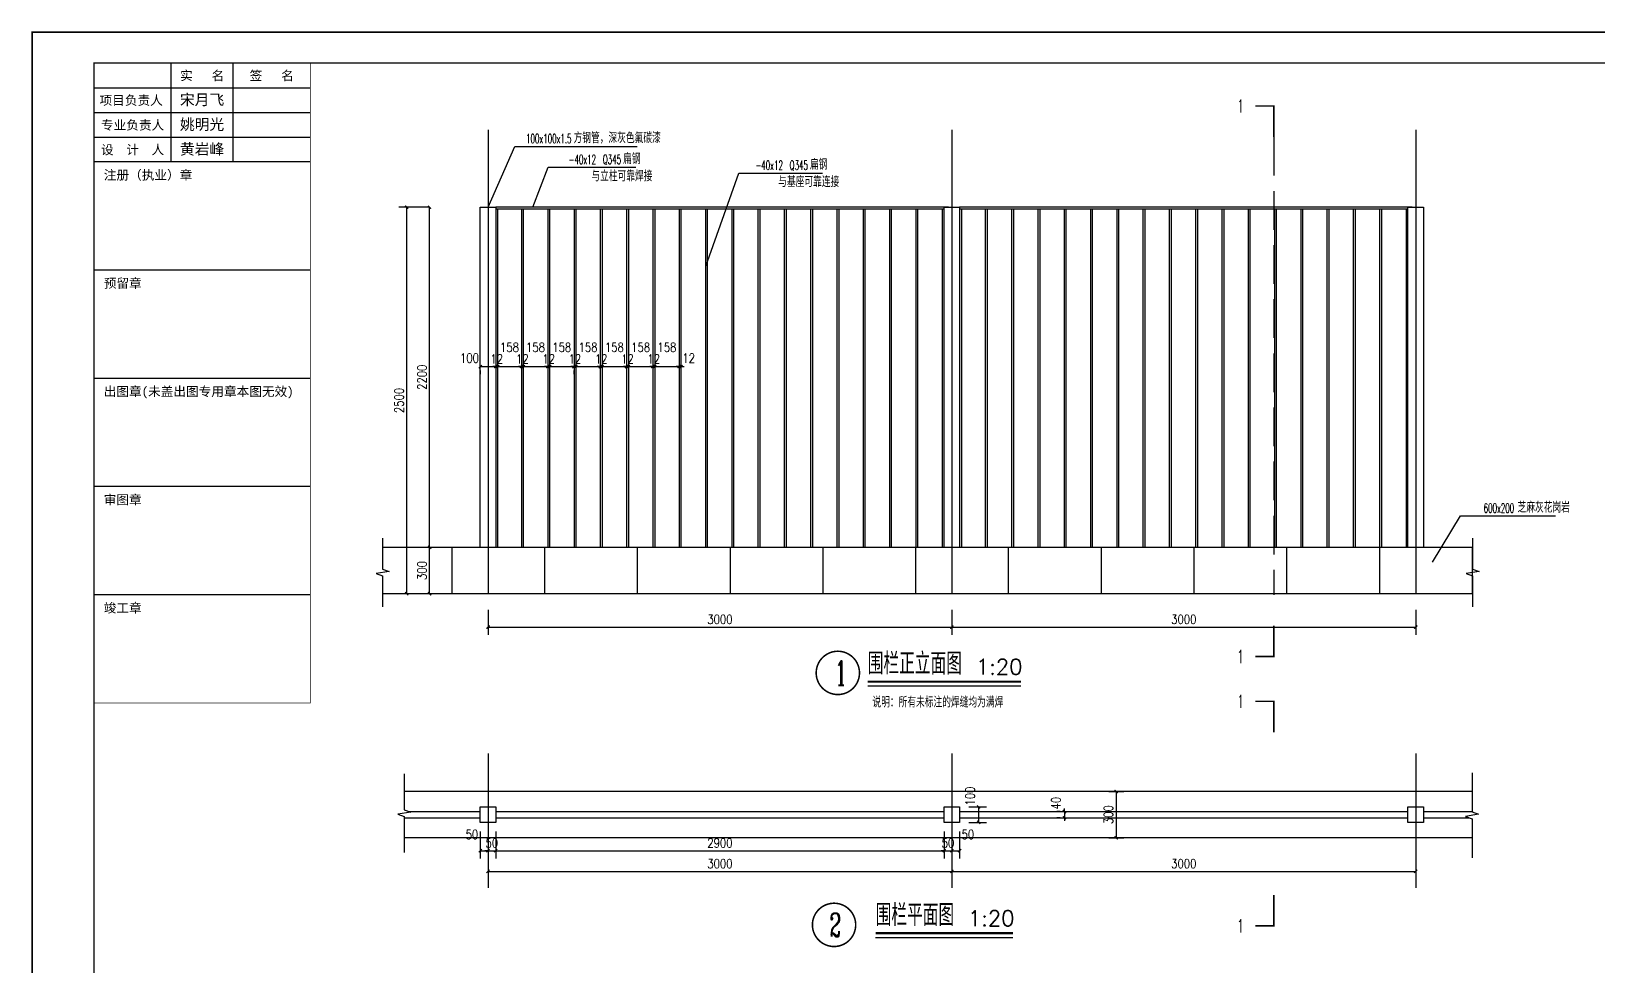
# Model space of a CAD drawing. Extents: x -91598 to 25837, y -20983 to 23106.
# Drawn here: x 5982 to 16113, y -6080 to -36 of the extents above; entities that cross this region are included whole.
import ezdxf
from ezdxf.enums import TextEntityAlignment as Align

# ---------------------------------------------------------------- set-up
doc = ezdxf.new("R2010")
doc.units = 0
doc.header["$LTSCALE"] = 1000
doc.linetypes.add('ACAD_ISO04W100', pattern=[30, 24, -3, 0, -3])
doc.linetypes.add('DASH', pattern=[0.35, 0.25, -0.1])
for name, color, linetype in [('0-cxFrame', 155, 'Continuous'), ('DIM_IDEN', 3, 'Continuous'), ('DIM_LEAD', 3, 'Continuous'), ('DIM_SYMB', 3, 'Continuous'), ('PUB_DIM', 3, 'Continuous'), ('PUB_TEXT', 7, 'Continuous'), ('qianming', 155, 'Continuous'), ('RAIL', 163, 'Continuous'), ('S_STAIR', 2, 'Continuous'), ('图层1', 1, 'ACAD_ISO04W100')]:
    doc.layers.add(name, color=color, linetype=linetype)
doc.layers.add('0-cxText', color=131, linetype='Continuous', lineweight=25)
doc.styles.add('_TCH_DIM', font='SIMPLEX', dxfattribs={"width": 0.8, "bigfont": 'GBCBIG'})
doc.styles.add('_TCH_DIM_T3', font='SIMPLEX', dxfattribs={"width": 0.8, "bigfont": 'GBCBIG'})
doc.styles.add('_TCH_LABEL', font='COMPLEX', dxfattribs={"width": 0.8, "bigfont": 'GBCBIG'})
doc.styles.add('_TEL_DIM', font='SIMPLEX', dxfattribs={"width": 0.8, "height": 3.5, "bigfont": 'GBCBIG'})
doc.styles.add('cx_biaoti', font='')
doc.styles.add('cx_tuming', font='simhei.ttf')
doc.styles.add('cx_tuqian1', font='')
doc.styles.get("Standard").update_dxf_attribs({"font": 'txt', "bigfont": 'gbcbig.shx'})
doc.styles.add('图框宋体', font='', dxfattribs={"width": 0.75})
doc.styles.add('黑体', font='', dxfattribs={"height": 12})
doc.styles.get('cx_biaoti').set_extended_font_data('SimSun')
doc.styles.get('cx_tuqian1').set_extended_font_data('SimSun')
doc.styles.get('图框宋体').set_extended_font_data('SimSun')
doc.styles.get('黑体').set_extended_font_data('SimHei')
doc.dimstyles.new('_TCH_ARCH-20', dxfattribs={"dimscale": 20, "dimtxt": 2.975, "dimasz": 1, "dimexe": 2.5, "dimexo": 3, "dimgap": 1, "dimtad": 1, "dimdec": 0, "dimzin": 0, "dimdsep": 46, "dimtxsty": '_TCH_DIM_T3', "dimblk": 'ARCHTICK', "dimcen": 0.09, "dimclrt": 7, "dimazin": 2, "dimtfac": 1, "dimtdec": 0, "dimtix": 1, "dimtmove": 2, "dimatfit": 3, "dimfxl": 0, "dimtolj": 1, "dimtzin": 0, "dimarcsym": 0})

# ---------------------------------------------------------------- blocks, each defined once
blk = doc.blocks.new('zjcx_lan_xinxi(Dragon)')
for p, q in [((7000, -3200), (0, -3200)), ((7000, -6700), (0, -6700)), ((7000, -10200), (0, -10200)), ((7000, -13700), (0, -13700)), ((7000, -17200), (0, -17200))]:
    blk.add_line(p, q)
at = {"const_width": 25}
blk.add_lwpolyline([(0, -20700), (7000, -20700), (7000, 0), (0, 0)], close=True, dxfattribs=at)
for points in [[(2500, -3200), (2500, 0)], [(4500, -3200), (4500, 0)], [(0, -800), (7000, -800)], [(0, -1600), (7000, -1600)], [(0, -2400), (7000, -2400)]]:
    blk.add_lwpolyline(points)
for points in [[(7000, -3200), (7000, 0)], [(0, -3200), (7000, -3200)], [(0, -20700), (7000, -20700), (7000, -3200)], [(0, -20700), (7000, -20700)]]:
    blk.add_lwpolyline(points, dxfattribs=at)
at = {"style": '图框宋体'}
for s, p in [('实   名', (3500, -400)), ('签   名', (5750, -400)), ('项目负责人', (1204, -1200)), ('专业负责人', (1250, -2000)), ('设  计  人', (1250, -2800))]:
    blk.add_text(s, height=300, dxfattribs=at).set_placement(p, align=Align.MIDDLE)
for s, p in [('注册（执业）章', (318, -3771)), ('预留章', (318, -7271)), ('出图章(未盖出图专用章本图无效)', (318, -10771)), ('审图章', (318, -14271)), ('竣工章', (318, -17771))]:
    blk.add_text(s, height=300, dxfattribs=at).set_placement(p)
blk = doc.blocks.new('T-信息(Dragon)')
at = {"layer": '0-cxFrame'}
blk.add_blockref('zjcx_lan_xinxi(Dragon)', (0, 0), dxfattribs=at)
at = {"layer": 'qianming', "color": 3, "style": 'cx_biaoti'}
for s, p in [('宋月飞', (3497, -1185)), ('姚明光', (3497, -1985)), ('黄岩峰', (3497, -2785))]:
    blk.add_text(s, height=350, dxfattribs=at).set_placement(p, align=Align.MIDDLE_CENTER)
blk = doc.blocks.new('TK22.A1 L(Dragon)')
at = {"layer": '0-cxFrame', "color": 7, "const_width": 0.5}
blk.add_lwpolyline([(0, 0), (-841, 0), (-841, 594), (0, 594)], close=True, dxfattribs=at)
at = {"layer": '0-cxFrame', "const_width": 0.5}
blk.add_lwpolyline([(-80, 10), (-821, 10), (-821, 584), (-80, 584)], close=True, dxfattribs=at)
at = {"layer": '0-cxFrame', "xscale": 0.01, "yscale": 0.01, "zscale": 0.01}
blk.add_blockref('T-信息(Dragon)', (-821, 584), dxfattribs=at)
at = {"style": '黑体', "flags": 4}
blk.add_attdef('图幅', text='', height=3.3, dxfattribs=at).set_placement((-40, 3), align=Align.RIGHT)
at = {"layer": '0-cxText', "flags": 4}
for tag, height, style, p in [('建设单位', 3.5, 'cx_tuming', (-45, 240)), ('项目名称', 3.5, 'cx_tuming', (-45, 210)), ('子项名称', 3.5, 'cx_tuming', (-45, 180)), ('工程编号', 3.3, 'cx_tuqian1', (-35, 165)), ('图名1', 3.5, 'cx_tuming', (-45, 87)), ('图名2', 3.5, 'cx_tuming', (-45, 79)), ('图名3', 3.5, 'cx_tuming', (-45, 71)), ('出图日期', 3.3, 'cx_tuqian1', (-39, 60)), ('专业', 3.3, 'cx_tuqian1', (-55, 52)), ('图号', 3.3, 'cx_tuqian1', (-55, 44)), ('版次', 3.3, 'cx_tuqian1', (-20, 44))]:
    blk.add_attdef(tag, text='', height=height, dxfattribs=dict(at, style=style)).set_placement(p, align=Align.MIDDLE)
at = {"layer": 'Defpoints', "color": 6, "flags": 4}
for tag, height, style, p in [('tufu', 3.3, '黑体', (-12, 12)), ('dwfname', 4, 'cx_tuqian1', (-80, 3))]:
    blk.add_attdef(tag, text='', height=height, dxfattribs=dict(at, style=style)).set_placement(p, align=Align.RIGHT)
blk = doc.blocks.new('_ArchTick')
at = {"color": 0, "linetype": 'ByBlock', "const_width": 0.4}
blk.add_lwpolyline([(-0.5, -0.5), (0.5, 0.5)], dxfattribs=at)
blk = doc.blocks.new('*D115')
at = {"layer": 'Defpoints', "color": 0}
for p in [(8558, -3374), (8614, -3374), (8614, -3674)]:
    blk.add_point(p, dxfattribs=at)
at = {"layer": 'PUB_DIM', "color": 0, "lineweight": -2}
for p, q in [((8554, -3374), (8508, -3374)), ((8558, -3674), (8558, -3374)), ((8554, -3674), (8508, -3674))]:
    blk.add_line(p, q, dxfattribs=at)
at = {"layer": 'PUB_DIM', "color": 0, "lineweight": -2, "xscale": 20, "yscale": 20, "zscale": 20}
for p, rotation in [((8558, -3374), 89.99999999978148), ((8558, -3674), 269.9999999997815)]:
    blk.add_blockref('_ArchTick', p, dxfattribs=dict(at, rotation=rotation))
at = {"layer": 'PUB_DIM', "color": 7, "insert": (8509, -3524), "char_height": 59.5, "attachment_point": 5, "rotation": 90, "style": '_TCH_DIM_T3'}
blk.add_mtext('\\A1;300', dxfattribs=at)
blk = doc.blocks.new('*D116')
at = {"layer": 'Defpoints', "color": 0}
for p in [(8558, -1174), (8614, -1174), (8614, -3374)]:
    blk.add_point(p, dxfattribs=at)
at = {"layer": 'PUB_DIM', "color": 0, "lineweight": -2}
for p, q in [((8554, -1174), (8508, -1174)), ((8558, -3374), (8558, -1174)), ((8554, -3374), (8508, -3374))]:
    blk.add_line(p, q, dxfattribs=at)
at = {"layer": 'PUB_DIM', "color": 0, "lineweight": -2, "xscale": 20, "yscale": 20, "zscale": 20}
for p, rotation in [((8558, -1174), 89.99999999978147), ((8558, -3374), 269.9999999997815)]:
    blk.add_blockref('_ArchTick', p, dxfattribs=dict(at, rotation=rotation))
at = {"layer": 'PUB_DIM', "color": 7, "insert": (8509, -2274), "char_height": 59.5, "attachment_point": 5, "rotation": 90, "style": '_TCH_DIM_T3'}
blk.add_mtext('\\A1;2200', dxfattribs=at)
blk = doc.blocks.new('*D117')
at = {"layer": 'Defpoints', "color": 0}
for p in [(8410, -1174), (8614, -1174), (8614, -3674)]:
    blk.add_point(p, dxfattribs=at)
at = {"layer": 'PUB_DIM', "color": 0, "lineweight": -2}
for p, q in [((8554, -1174), (8360, -1174)), ((8410, -3674), (8410, -1174)), ((8554, -3674), (8360, -3674))]:
    blk.add_line(p, q, dxfattribs=at)
at = {"layer": 'PUB_DIM', "color": 0, "lineweight": -2, "xscale": 20, "yscale": 20, "zscale": 20}
for p, rotation in [((8410, -1174), 89.99999999978297), ((8410, -3674), 269.999999999783)]:
    blk.add_blockref('_ArchTick', p, dxfattribs=dict(at, rotation=rotation))
at = {"layer": 'PUB_DIM', "color": 7, "insert": (8361, -2424), "char_height": 59.5, "attachment_point": 5, "rotation": 90, "style": '_TCH_DIM_T3'}
blk.add_mtext('\\A1;2500', dxfattribs=at)
blk = doc.blocks.new('*D118')
at = {"layer": 'Defpoints', "color": 0}
for p in [(8936, -3719), (11936, -3719), (11936, -3890)]:
    blk.add_point(p, dxfattribs=at)
at = {"layer": 'PUB_DIM', "color": 0, "lineweight": -2}
for p, q in [((8936, -3779), (8936, -3940)), ((11936, -3779), (11936, -3940)), ((8936, -3890), (11936, -3890))]:
    blk.add_line(p, q, dxfattribs=at)
at = {"layer": 'PUB_DIM', "color": 0, "lineweight": -2, "xscale": 20, "yscale": 20, "zscale": 20, "rotation": 180}
blk.add_blockref('_ArchTick', (8936, -3890), dxfattribs=at)
at = {"layer": 'PUB_DIM', "color": 0, "lineweight": -2, "xscale": 20, "yscale": 20, "zscale": 20}
blk.add_blockref('_ArchTick', (11936, -3890), dxfattribs=at)
at = {"layer": 'PUB_DIM', "color": 7, "insert": (10436, -3840), "char_height": 59.5, "attachment_point": 5, "style": '_TCH_DIM_T3'}
blk.add_mtext('\\A1;3000', dxfattribs=at)
blk = doc.blocks.new('*D119')
at = {"layer": 'Defpoints', "color": 0}
for p in [(11936, -3719), (14936, -3719), (14936, -3890)]:
    blk.add_point(p, dxfattribs=at)
at = {"layer": 'PUB_DIM', "color": 0, "lineweight": -2}
for p, q in [((11936, -3779), (11936, -3940)), ((14936, -3779), (14936, -3940)), ((11936, -3890), (14936, -3890))]:
    blk.add_line(p, q, dxfattribs=at)
at = {"layer": 'PUB_DIM', "color": 0, "lineweight": -2, "xscale": 20, "yscale": 20, "zscale": 20, "rotation": 180}
blk.add_blockref('_ArchTick', (11936, -3890), dxfattribs=at)
at = {"layer": 'PUB_DIM', "color": 0, "lineweight": -2, "xscale": 20, "yscale": 20, "zscale": 20}
blk.add_blockref('_ArchTick', (14936, -3890), dxfattribs=at)
at = {"layer": 'PUB_DIM', "color": 7, "insert": (13436, -3840), "char_height": 59.5, "attachment_point": 5, "style": '_TCH_DIM_T3'}
blk.add_mtext('\\A1;3000', dxfattribs=at)
blk = doc.blocks.new('*D120')
at = {"layer": 'Defpoints', "color": 0}
for p in [(8936, -5338), (11936, -5338), (11936, -5470)]:
    blk.add_point(p, dxfattribs=at)
at = {"layer": 'PUB_DIM', "color": 0, "lineweight": -2}
for p, q in [((8936, -5398), (8936, -5520)), ((8936, -5470), (11936, -5470)), ((11936, -5398), (11936, -5520))]:
    blk.add_line(p, q, dxfattribs=at)
at = {"layer": 'PUB_DIM', "color": 0, "lineweight": -2, "xscale": 20, "yscale": 20, "zscale": 20, "rotation": 180}
blk.add_blockref('_ArchTick', (8936, -5470), dxfattribs=at)
at = {"layer": 'PUB_DIM', "color": 0, "lineweight": -2, "xscale": 20, "yscale": 20, "zscale": 20}
blk.add_blockref('_ArchTick', (11936, -5470), dxfattribs=at)
at = {"layer": 'PUB_DIM', "color": 7, "insert": (10436, -5420), "char_height": 59.5, "attachment_point": 5, "style": '_TCH_DIM_T3'}
blk.add_mtext('\\A1;3000', dxfattribs=at)
blk = doc.blocks.new('*D121')
at = {"layer": 'Defpoints', "color": 0}
for p in [(11936, -5338), (14936, -5338), (14936, -5470)]:
    blk.add_point(p, dxfattribs=at)
at = {"layer": 'PUB_DIM', "color": 0, "lineweight": -2}
for p, q in [((11936, -5398), (11936, -5520)), ((11936, -5470), (14936, -5470)), ((14936, -5398), (14936, -5520))]:
    blk.add_line(p, q, dxfattribs=at)
at = {"layer": 'PUB_DIM', "color": 0, "lineweight": -2, "xscale": 20, "yscale": 20, "zscale": 20, "rotation": 180}
blk.add_blockref('_ArchTick', (11936, -5470), dxfattribs=at)
at = {"layer": 'PUB_DIM', "color": 0, "lineweight": -2, "xscale": 20, "yscale": 20, "zscale": 20}
blk.add_blockref('_ArchTick', (14936, -5470), dxfattribs=at)
at = {"layer": 'PUB_DIM', "color": 7, "insert": (13436, -5420), "char_height": 59.5, "attachment_point": 5, "style": '_TCH_DIM_T3'}
blk.add_mtext('\\A1;3000', dxfattribs=at)
blk = doc.blocks.new('*D122')
at = {"layer": 'Defpoints', "color": 0}
for p in [(8886, -5153), (8936, -5153), (8936, -5336)]:
    blk.add_point(p, dxfattribs=at)
at = {"layer": 'PUB_DIM', "color": 0, "lineweight": -2}
for p, q in [((8886, -5213), (8886, -5386)), ((8936, -5213), (8936, -5386)), ((8886, -5336), (8936, -5336))]:
    blk.add_line(p, q, dxfattribs=at)
at = {"layer": 'PUB_DIM', "color": 0, "lineweight": -2, "xscale": 20, "yscale": 20, "zscale": 20, "rotation": 180}
blk.add_blockref('_ArchTick', (8886, -5336), dxfattribs=at)
at = {"layer": 'PUB_DIM', "color": 0, "lineweight": -2, "xscale": 20, "yscale": 20, "zscale": 20}
blk.add_blockref('_ArchTick', (8936, -5336), dxfattribs=at)
at = {"layer": 'PUB_DIM', "color": 7, "insert": (8832, -5231), "char_height": 59.5, "attachment_point": 5, "style": '_TCH_DIM_T3'}
blk.add_mtext('\\A1;50', dxfattribs=at)
blk = doc.blocks.new('*D123')
at = {"layer": 'Defpoints', "color": 0}
for p in [(8936, -5153), (8986, -5153), (8986, -5336)]:
    blk.add_point(p, dxfattribs=at)
at = {"layer": 'PUB_DIM', "color": 0, "lineweight": -2}
for p, q in [((8936, -5213), (8936, -5386)), ((8986, -5213), (8986, -5386)), ((8936, -5336), (8916, -5336)), ((8936, -5336), (8986, -5336)), ((8986, -5336), (9006, -5336))]:
    blk.add_line(p, q, dxfattribs=at)
at = {"layer": 'PUB_DIM', "color": 0, "lineweight": -2, "xscale": 20, "yscale": 20, "zscale": 20}
blk.add_blockref('_ArchTick', (8936, -5336), dxfattribs=at)
at = {"layer": 'PUB_DIM', "color": 0, "lineweight": -2, "xscale": 20, "yscale": 20, "zscale": 20, "rotation": 180}
blk.add_blockref('_ArchTick', (8986, -5336), dxfattribs=at)
at = {"layer": 'PUB_DIM', "color": 7, "insert": (8961, -5286), "char_height": 59.5, "attachment_point": 5, "style": '_TCH_DIM_T3'}
blk.add_mtext('\\A1;50', dxfattribs=at)
blk = doc.blocks.new('*D124')
at = {"layer": 'Defpoints', "color": 0}
for p in [(8986, -5153), (11886, -5153), (11886, -5336)]:
    blk.add_point(p, dxfattribs=at)
at = {"layer": 'PUB_DIM', "color": 0, "lineweight": -2}
for p, q in [((8986, -5213), (8986, -5386)), ((11886, -5213), (11886, -5386)), ((8986, -5336), (11886, -5336))]:
    blk.add_line(p, q, dxfattribs=at)
at = {"layer": 'PUB_DIM', "color": 0, "lineweight": -2, "xscale": 20, "yscale": 20, "zscale": 20, "rotation": 180}
blk.add_blockref('_ArchTick', (8986, -5336), dxfattribs=at)
at = {"layer": 'PUB_DIM', "color": 0, "lineweight": -2, "xscale": 20, "yscale": 20, "zscale": 20}
blk.add_blockref('_ArchTick', (11886, -5336), dxfattribs=at)
at = {"layer": 'PUB_DIM', "color": 7, "insert": (10436, -5286), "char_height": 59.5, "attachment_point": 5, "style": '_TCH_DIM_T3'}
blk.add_mtext('\\A1;2900', dxfattribs=at)
blk = doc.blocks.new('*D125')
at = {"layer": 'Defpoints', "color": 0}
for p in [(11886, -5153), (11936, -5153), (11936, -5336)]:
    blk.add_point(p, dxfattribs=at)
at = {"layer": 'PUB_DIM', "color": 0, "lineweight": -2}
for p, q in [((11886, -5213), (11886, -5386)), ((11936, -5213), (11936, -5386)), ((11886, -5336), (11866, -5336)), ((11886, -5336), (11936, -5336)), ((11936, -5336), (11956, -5336))]:
    blk.add_line(p, q, dxfattribs=at)
at = {"layer": 'PUB_DIM', "color": 0, "lineweight": -2, "xscale": 20, "yscale": 20, "zscale": 20}
blk.add_blockref('_ArchTick', (11886, -5336), dxfattribs=at)
at = {"layer": 'PUB_DIM', "color": 0, "lineweight": -2, "xscale": 20, "yscale": 20, "zscale": 20, "rotation": 180}
blk.add_blockref('_ArchTick', (11936, -5336), dxfattribs=at)
at = {"layer": 'PUB_DIM', "color": 7, "insert": (11911, -5286), "char_height": 59.5, "attachment_point": 5, "style": '_TCH_DIM_T3'}
blk.add_mtext('\\A1;50', dxfattribs=at)
blk = doc.blocks.new('*D126')
at = {"layer": 'Defpoints', "color": 0}
for p in [(11936, -5153), (11986, -5153), (11986, -5336)]:
    blk.add_point(p, dxfattribs=at)
at = {"layer": 'PUB_DIM', "color": 0, "lineweight": -2}
for p, q in [((11936, -5213), (11936, -5386)), ((11986, -5213), (11986, -5386)), ((11936, -5336), (11986, -5336))]:
    blk.add_line(p, q, dxfattribs=at)
at = {"layer": 'PUB_DIM', "color": 0, "lineweight": -2, "xscale": 20, "yscale": 20, "zscale": 20, "rotation": 180}
blk.add_blockref('_ArchTick', (11936, -5336), dxfattribs=at)
at = {"layer": 'PUB_DIM', "color": 0, "lineweight": -2, "xscale": 20, "yscale": 20, "zscale": 20}
blk.add_blockref('_ArchTick', (11986, -5336), dxfattribs=at)
at = {"layer": 'PUB_DIM', "color": 7, "insert": (12040, -5231), "char_height": 59.5, "attachment_point": 5, "style": '_TCH_DIM_T3'}
blk.add_mtext('\\A1;50', dxfattribs=at)
blk = doc.blocks.new('*D127')
at = {"layer": 'Defpoints', "color": 0}
for p in [(12891, -4953), (12891, -5253), (12999, -5253)]:
    blk.add_point(p, dxfattribs=at)
at = {"layer": 'PUB_DIM', "color": 0, "lineweight": -2}
for p, q in [((12951, -4953), (13049, -4953)), ((12999, -4953), (12999, -5253)), ((12951, -5253), (13049, -5253))]:
    blk.add_line(p, q, dxfattribs=at)
at = {"layer": 'PUB_DIM', "color": 0, "lineweight": -2, "xscale": 20, "yscale": 20, "zscale": 20}
for p, rotation in [((12999, -4953), 90), ((12999, -5253), 270)]:
    blk.add_blockref('_ArchTick', p, dxfattribs=dict(at, rotation=rotation))
at = {"layer": 'PUB_DIM', "color": 7, "insert": (12949, -5103), "char_height": 59.5, "attachment_point": 5, "rotation": 90, "style": '_TCH_DIM_T3'}
blk.add_mtext('\\A1;300', dxfattribs=at)
blk = doc.blocks.new('*D128')
at = {"layer": 'Defpoints', "color": 0}
for p in [(8886, -2170), (8986, -2170), (8986, -2205)]:
    blk.add_point(p, dxfattribs=at)
at = {"layer": 'PUB_DIM', "color": 0, "lineweight": -2}
for p, q in [((8886, -2205), (8986, -2205)), ((8886, -2230), (8886, -2255)), ((8986, -2230), (8986, -2255))]:
    blk.add_line(p, q, dxfattribs=at)
at = {"layer": 'PUB_DIM', "color": 0, "lineweight": -2, "xscale": 20, "yscale": 20, "zscale": 20, "rotation": 180}
blk.add_blockref('_ArchTick', (8886, -2205), dxfattribs=at)
at = {"layer": 'PUB_DIM', "color": 0, "lineweight": -2, "xscale": 20, "yscale": 20, "zscale": 20}
blk.add_blockref('_ArchTick', (8986, -2205), dxfattribs=at)
at = {"layer": 'PUB_DIM', "color": 7, "insert": (8816, -2150), "char_height": 59.5, "attachment_point": 5, "style": '_TCH_DIM_T3'}
blk.add_mtext('\\A1;100', dxfattribs=at)
blk = doc.blocks.new('*D129')
at = {"layer": 'Defpoints', "color": 0}
for p in [(8986, -2170), (8998, -2170), (8998, -2205)]:
    blk.add_point(p, dxfattribs=at)
at = {"layer": 'PUB_DIM', "color": 0, "lineweight": -2}
for p, q in [((8986, -2205), (8966, -2205)), ((8986, -2205), (8998, -2205)), ((8998, -2205), (9018, -2205)), ((8986, -2230), (8986, -2255)), ((8998, -2230), (8998, -2255))]:
    blk.add_line(p, q, dxfattribs=at)
at = {"layer": 'PUB_DIM', "color": 0, "lineweight": -2, "xscale": 20, "yscale": 20, "zscale": 20}
blk.add_blockref('_ArchTick', (8986, -2205), dxfattribs=at)
at = {"layer": 'PUB_DIM', "color": 0, "lineweight": -2, "xscale": 20, "yscale": 20, "zscale": 20, "rotation": 180}
blk.add_blockref('_ArchTick', (8998, -2205), dxfattribs=at)
at = {"layer": 'PUB_DIM', "color": 7, "insert": (8992, -2156), "char_height": 59.5, "attachment_point": 5, "style": '_TCH_DIM_T3'}
blk.add_mtext('\\A1;12', dxfattribs=at)
blk = doc.blocks.new('*D130')
at = {"layer": 'Defpoints', "color": 0}
for p in [(8998, -2170), (9152, -2170), (9152, -2205)]:
    blk.add_point(p, dxfattribs=at)
at = {"layer": 'PUB_DIM', "color": 0, "lineweight": -2}
for p, q in [((8998, -2205), (9152, -2205)), ((8998, -2230), (8998, -2255)), ((9152, -2230), (9152, -2255))]:
    blk.add_line(p, q, dxfattribs=at)
at = {"layer": 'PUB_DIM', "color": 0, "lineweight": -2, "xscale": 20, "yscale": 20, "zscale": 20, "rotation": 180}
blk.add_blockref('_ArchTick', (8998, -2205), dxfattribs=at)
at = {"layer": 'PUB_DIM', "color": 0, "lineweight": -2, "xscale": 20, "yscale": 20, "zscale": 20}
blk.add_blockref('_ArchTick', (9152, -2205), dxfattribs=at)
at = {"layer": 'PUB_DIM', "color": 7, "insert": (9075, -2080), "char_height": 59.5, "attachment_point": 5, "style": '_TCH_DIM_T3'}
blk.add_mtext('\\A1;158', dxfattribs=at)
blk = doc.blocks.new('*D131')
at = {"layer": 'Defpoints', "color": 0}
for p in [(9152, -2170), (9164, -2170), (9164, -2205)]:
    blk.add_point(p, dxfattribs=at)
at = {"layer": 'PUB_DIM', "color": 0, "lineweight": -2}
for p, q in [((9152, -2205), (9132, -2205)), ((9152, -2205), (9164, -2205)), ((9164, -2205), (9184, -2205)), ((9152, -2230), (9152, -2255)), ((9164, -2230), (9164, -2255))]:
    blk.add_line(p, q, dxfattribs=at)
at = {"layer": 'PUB_DIM', "color": 0, "lineweight": -2, "xscale": 20, "yscale": 20, "zscale": 20}
blk.add_blockref('_ArchTick', (9152, -2205), dxfattribs=at)
at = {"layer": 'PUB_DIM', "color": 0, "lineweight": -2, "xscale": 20, "yscale": 20, "zscale": 20, "rotation": 180}
blk.add_blockref('_ArchTick', (9164, -2205), dxfattribs=at)
at = {"layer": 'PUB_DIM', "color": 7, "insert": (9158, -2156), "char_height": 59.5, "attachment_point": 5, "style": '_TCH_DIM_T3'}
blk.add_mtext('\\A1;12', dxfattribs=at)
blk = doc.blocks.new('*D132')
at = {"layer": 'Defpoints', "color": 0}
for p in [(9164, -2170), (9322, -2170), (9322, -2205)]:
    blk.add_point(p, dxfattribs=at)
at = {"layer": 'PUB_DIM', "color": 0, "lineweight": -2}
for p, q in [((9164, -2205), (9322, -2205)), ((9164, -2230), (9164, -2255)), ((9322, -2230), (9322, -2255))]:
    blk.add_line(p, q, dxfattribs=at)
at = {"layer": 'PUB_DIM', "color": 0, "lineweight": -2, "xscale": 20, "yscale": 20, "zscale": 20, "rotation": 180}
blk.add_blockref('_ArchTick', (9164, -2205), dxfattribs=at)
at = {"layer": 'PUB_DIM', "color": 0, "lineweight": -2, "xscale": 20, "yscale": 20, "zscale": 20}
blk.add_blockref('_ArchTick', (9322, -2205), dxfattribs=at)
at = {"layer": 'PUB_DIM', "color": 7, "insert": (9243, -2080), "char_height": 59.5, "attachment_point": 5, "style": '_TCH_DIM_T3'}
blk.add_mtext('\\A1;158', dxfattribs=at)
blk = doc.blocks.new('*D133')
at = {"layer": 'Defpoints', "color": 0}
for p in [(9322, -2170), (9334, -2170), (9334, -2205)]:
    blk.add_point(p, dxfattribs=at)
at = {"layer": 'PUB_DIM', "color": 0, "lineweight": -2}
for p, q in [((9322, -2205), (9302, -2205)), ((9322, -2205), (9334, -2205)), ((9334, -2205), (9354, -2205)), ((9322, -2230), (9322, -2255)), ((9334, -2230), (9334, -2255))]:
    blk.add_line(p, q, dxfattribs=at)
at = {"layer": 'PUB_DIM', "color": 0, "lineweight": -2, "xscale": 20, "yscale": 20, "zscale": 20}
blk.add_blockref('_ArchTick', (9322, -2205), dxfattribs=at)
at = {"layer": 'PUB_DIM', "color": 0, "lineweight": -2, "xscale": 20, "yscale": 20, "zscale": 20, "rotation": 180}
blk.add_blockref('_ArchTick', (9334, -2205), dxfattribs=at)
at = {"layer": 'PUB_DIM', "color": 7, "insert": (9328, -2156), "char_height": 59.5, "attachment_point": 5, "style": '_TCH_DIM_T3'}
blk.add_mtext('\\A1;12', dxfattribs=at)
blk = doc.blocks.new('*D134')
at = {"layer": 'Defpoints', "color": 0}
for p in [(9334, -2170), (9492, -2170), (9492, -2205)]:
    blk.add_point(p, dxfattribs=at)
at = {"layer": 'PUB_DIM', "color": 0, "lineweight": -2}
for p, q in [((9334, -2205), (9492, -2205)), ((9334, -2230), (9334, -2255)), ((9492, -2230), (9492, -2255))]:
    blk.add_line(p, q, dxfattribs=at)
at = {"layer": 'PUB_DIM', "color": 0, "lineweight": -2, "xscale": 20, "yscale": 20, "zscale": 20, "rotation": 180}
blk.add_blockref('_ArchTick', (9334, -2205), dxfattribs=at)
at = {"layer": 'PUB_DIM', "color": 0, "lineweight": -2, "xscale": 20, "yscale": 20, "zscale": 20}
blk.add_blockref('_ArchTick', (9492, -2205), dxfattribs=at)
at = {"layer": 'PUB_DIM', "color": 7, "insert": (9413, -2080), "char_height": 59.5, "attachment_point": 5, "style": '_TCH_DIM_T3'}
blk.add_mtext('\\A1;158', dxfattribs=at)
blk = doc.blocks.new('*D135')
at = {"layer": 'Defpoints', "color": 0}
for p in [(9492, -2170), (9504, -2170), (9504, -2205)]:
    blk.add_point(p, dxfattribs=at)
at = {"layer": 'PUB_DIM', "color": 0, "lineweight": -2}
for p, q in [((9492, -2205), (9472, -2205)), ((9492, -2205), (9504, -2205)), ((9504, -2205), (9524, -2205)), ((9492, -2230), (9492, -2255)), ((9504, -2230), (9504, -2255))]:
    blk.add_line(p, q, dxfattribs=at)
at = {"layer": 'PUB_DIM', "color": 0, "lineweight": -2, "xscale": 20, "yscale": 20, "zscale": 20}
blk.add_blockref('_ArchTick', (9492, -2205), dxfattribs=at)
at = {"layer": 'PUB_DIM', "color": 0, "lineweight": -2, "xscale": 20, "yscale": 20, "zscale": 20, "rotation": 180}
blk.add_blockref('_ArchTick', (9504, -2205), dxfattribs=at)
at = {"layer": 'PUB_DIM', "color": 7, "insert": (9498, -2156), "char_height": 59.5, "attachment_point": 5, "style": '_TCH_DIM_T3'}
blk.add_mtext('\\A1;12', dxfattribs=at)
blk = doc.blocks.new('*D136')
at = {"layer": 'Defpoints', "color": 0}
for p in [(9504, -2170), (9662, -2170), (9662, -2205)]:
    blk.add_point(p, dxfattribs=at)
at = {"layer": 'PUB_DIM', "color": 0, "lineweight": -2}
for p, q in [((9504, -2205), (9662, -2205)), ((9504, -2230), (9504, -2255)), ((9662, -2230), (9662, -2255))]:
    blk.add_line(p, q, dxfattribs=at)
at = {"layer": 'PUB_DIM', "color": 0, "lineweight": -2, "xscale": 20, "yscale": 20, "zscale": 20, "rotation": 180}
blk.add_blockref('_ArchTick', (9504, -2205), dxfattribs=at)
at = {"layer": 'PUB_DIM', "color": 0, "lineweight": -2, "xscale": 20, "yscale": 20, "zscale": 20}
blk.add_blockref('_ArchTick', (9662, -2205), dxfattribs=at)
at = {"layer": 'PUB_DIM', "color": 7, "insert": (9583, -2080), "char_height": 59.5, "attachment_point": 5, "style": '_TCH_DIM_T3'}
blk.add_mtext('\\A1;158', dxfattribs=at)
blk = doc.blocks.new('*D137')
at = {"layer": 'Defpoints', "color": 0}
for p in [(9662, -2170), (9674, -2170), (9674, -2205)]:
    blk.add_point(p, dxfattribs=at)
at = {"layer": 'PUB_DIM', "color": 0, "lineweight": -2}
for p, q in [((9662, -2205), (9642, -2205)), ((9662, -2205), (9674, -2205)), ((9674, -2205), (9694, -2205)), ((9662, -2230), (9662, -2255)), ((9674, -2230), (9674, -2255))]:
    blk.add_line(p, q, dxfattribs=at)
at = {"layer": 'PUB_DIM', "color": 0, "lineweight": -2, "xscale": 20, "yscale": 20, "zscale": 20}
blk.add_blockref('_ArchTick', (9662, -2205), dxfattribs=at)
at = {"layer": 'PUB_DIM', "color": 0, "lineweight": -2, "xscale": 20, "yscale": 20, "zscale": 20, "rotation": 180}
blk.add_blockref('_ArchTick', (9674, -2205), dxfattribs=at)
at = {"layer": 'PUB_DIM', "color": 7, "insert": (9668, -2156), "char_height": 59.5, "attachment_point": 5, "style": '_TCH_DIM_T3'}
blk.add_mtext('\\A1;12', dxfattribs=at)
blk = doc.blocks.new('*D138')
at = {"layer": 'Defpoints', "color": 0}
for p in [(9674, -2170), (9832, -2170), (9832, -2205)]:
    blk.add_point(p, dxfattribs=at)
at = {"layer": 'PUB_DIM', "color": 0, "lineweight": -2}
for p, q in [((9674, -2205), (9832, -2205)), ((9674, -2230), (9674, -2255)), ((9832, -2230), (9832, -2255))]:
    blk.add_line(p, q, dxfattribs=at)
at = {"layer": 'PUB_DIM', "color": 0, "lineweight": -2, "xscale": 20, "yscale": 20, "zscale": 20, "rotation": 180}
blk.add_blockref('_ArchTick', (9674, -2205), dxfattribs=at)
at = {"layer": 'PUB_DIM', "color": 0, "lineweight": -2, "xscale": 20, "yscale": 20, "zscale": 20}
blk.add_blockref('_ArchTick', (9832, -2205), dxfattribs=at)
at = {"layer": 'PUB_DIM', "color": 7, "insert": (9753, -2080), "char_height": 59.5, "attachment_point": 5, "style": '_TCH_DIM_T3'}
blk.add_mtext('\\A1;158', dxfattribs=at)
blk = doc.blocks.new('*D139')
at = {"layer": 'Defpoints', "color": 0}
for p in [(9832, -2170), (9844, -2170), (9844, -2205)]:
    blk.add_point(p, dxfattribs=at)
at = {"layer": 'PUB_DIM', "color": 0, "lineweight": -2}
for p, q in [((9832, -2205), (9812, -2205)), ((9832, -2205), (9844, -2205)), ((9844, -2205), (9864, -2205)), ((9832, -2230), (9832, -2255)), ((9844, -2230), (9844, -2255))]:
    blk.add_line(p, q, dxfattribs=at)
at = {"layer": 'PUB_DIM', "color": 0, "lineweight": -2, "xscale": 20, "yscale": 20, "zscale": 20}
blk.add_blockref('_ArchTick', (9832, -2205), dxfattribs=at)
at = {"layer": 'PUB_DIM', "color": 0, "lineweight": -2, "xscale": 20, "yscale": 20, "zscale": 20, "rotation": 180}
blk.add_blockref('_ArchTick', (9844, -2205), dxfattribs=at)
at = {"layer": 'PUB_DIM', "color": 7, "insert": (9838, -2156), "char_height": 59.5, "attachment_point": 5, "style": '_TCH_DIM_T3'}
blk.add_mtext('\\A1;12', dxfattribs=at)
blk = doc.blocks.new('*D140')
at = {"layer": 'Defpoints', "color": 0}
for p in [(9844, -2170), (10002, -2170), (10002, -2205)]:
    blk.add_point(p, dxfattribs=at)
at = {"layer": 'PUB_DIM', "color": 0, "lineweight": -2}
for p, q in [((9844, -2205), (10002, -2205)), ((9844, -2230), (9844, -2255)), ((10002, -2230), (10002, -2255))]:
    blk.add_line(p, q, dxfattribs=at)
at = {"layer": 'PUB_DIM', "color": 0, "lineweight": -2, "xscale": 20, "yscale": 20, "zscale": 20, "rotation": 180}
blk.add_blockref('_ArchTick', (9844, -2205), dxfattribs=at)
at = {"layer": 'PUB_DIM', "color": 0, "lineweight": -2, "xscale": 20, "yscale": 20, "zscale": 20}
blk.add_blockref('_ArchTick', (10002, -2205), dxfattribs=at)
at = {"layer": 'PUB_DIM', "color": 7, "insert": (9923, -2080), "char_height": 59.5, "attachment_point": 5, "style": '_TCH_DIM_T3'}
blk.add_mtext('\\A1;158', dxfattribs=at)
blk = doc.blocks.new('*D141')
at = {"layer": 'Defpoints', "color": 0}
for p in [(10002, -2170), (10014, -2170), (10014, -2205)]:
    blk.add_point(p, dxfattribs=at)
at = {"layer": 'PUB_DIM', "color": 0, "lineweight": -2}
for p, q in [((10002, -2205), (9982, -2205)), ((10002, -2205), (10014, -2205)), ((10014, -2205), (10034, -2205)), ((10002, -2230), (10002, -2255)), ((10014, -2230), (10014, -2255))]:
    blk.add_line(p, q, dxfattribs=at)
at = {"layer": 'PUB_DIM', "color": 0, "lineweight": -2, "xscale": 20, "yscale": 20, "zscale": 20}
blk.add_blockref('_ArchTick', (10002, -2205), dxfattribs=at)
at = {"layer": 'PUB_DIM', "color": 0, "lineweight": -2, "xscale": 20, "yscale": 20, "zscale": 20, "rotation": 180}
blk.add_blockref('_ArchTick', (10014, -2205), dxfattribs=at)
at = {"layer": 'PUB_DIM', "color": 7, "insert": (10008, -2156), "char_height": 59.5, "attachment_point": 5, "style": '_TCH_DIM_T3'}
blk.add_mtext('\\A1;12', dxfattribs=at)
blk = doc.blocks.new('*D142')
at = {"layer": 'Defpoints', "color": 0}
for p in [(10014, -2170), (10172, -2170), (10172, -2205)]:
    blk.add_point(p, dxfattribs=at)
at = {"layer": 'PUB_DIM', "color": 0, "lineweight": -2}
for p, q in [((10014, -2205), (10172, -2205)), ((10014, -2230), (10014, -2255)), ((10172, -2230), (10172, -2255))]:
    blk.add_line(p, q, dxfattribs=at)
at = {"layer": 'PUB_DIM', "color": 0, "lineweight": -2, "xscale": 20, "yscale": 20, "zscale": 20, "rotation": 180}
blk.add_blockref('_ArchTick', (10014, -2205), dxfattribs=at)
at = {"layer": 'PUB_DIM', "color": 0, "lineweight": -2, "xscale": 20, "yscale": 20, "zscale": 20}
blk.add_blockref('_ArchTick', (10172, -2205), dxfattribs=at)
at = {"layer": 'PUB_DIM', "color": 7, "insert": (10093, -2080), "char_height": 59.5, "attachment_point": 5, "style": '_TCH_DIM_T3'}
blk.add_mtext('\\A1;158', dxfattribs=at)
blk = doc.blocks.new('*D143')
at = {"layer": 'Defpoints', "color": 0}
for p in [(10172, -2170), (10184, -2170), (10184, -2205)]:
    blk.add_point(p, dxfattribs=at)
at = {"layer": 'PUB_DIM', "color": 0, "lineweight": -2}
for p, q in [((10172, -2205), (10152, -2205)), ((10172, -2205), (10184, -2205)), ((10184, -2205), (10204, -2205)), ((10172, -2230), (10172, -2255)), ((10184, -2230), (10184, -2255))]:
    blk.add_line(p, q, dxfattribs=at)
at = {"layer": 'PUB_DIM', "color": 0, "lineweight": -2, "xscale": 20, "yscale": 20, "zscale": 20}
blk.add_blockref('_ArchTick', (10172, -2205), dxfattribs=at)
at = {"layer": 'PUB_DIM', "color": 0, "lineweight": -2, "xscale": 20, "yscale": 20, "zscale": 20, "rotation": 180}
blk.add_blockref('_ArchTick', (10184, -2205), dxfattribs=at)
at = {"layer": 'PUB_DIM', "color": 7, "insert": (10234, -2150), "char_height": 59.5, "attachment_point": 5, "style": '_TCH_DIM_T3'}
blk.add_mtext('\\A1;12', dxfattribs=at)
blk = doc.blocks.new('*D144')
at = {"layer": 'Defpoints', "color": 0}
for p in [(12664, -5123), (12697, -5083), (12697, -5123)]:
    blk.add_point(p, dxfattribs=at)
at = {"layer": 'PUB_DIM', "color": 0, "lineweight": -2}
for p, q in [((12664, -5083), (12664, -5063)), ((12637, -5083), (12614, -5083)), ((12637, -5123), (12614, -5123)), ((12664, -5083), (12664, -5123)), ((12664, -5123), (12664, -5143))]:
    blk.add_line(p, q, dxfattribs=at)
at = {"layer": 'PUB_DIM', "color": 0, "lineweight": -2, "xscale": 20, "yscale": 20, "zscale": 20}
for p, rotation in [((12664, -5083), 270), ((12664, -5123), 90)]:
    blk.add_blockref('_ArchTick', p, dxfattribs=dict(at, rotation=rotation))
at = {"layer": 'PUB_DIM', "color": 7, "insert": (12609, -5029), "char_height": 59.5, "attachment_point": 5, "rotation": 90, "style": '_TCH_DIM_T3'}
blk.add_mtext('\\A1;40', dxfattribs=at)
blk = doc.blocks.new('*D145')
at = {"layer": 'Defpoints', "color": 0}
for p in [(11986, -5053), (11986, -5153), (12109, -5153)]:
    blk.add_point(p, dxfattribs=at)
at = {"layer": 'PUB_DIM', "color": 0, "lineweight": -2}
for p, q in [((12046, -5053), (12159, -5053)), ((12109, -5053), (12109, -5153)), ((12046, -5153), (12159, -5153))]:
    blk.add_line(p, q, dxfattribs=at)
at = {"layer": 'PUB_DIM', "color": 0, "lineweight": -2, "xscale": 20, "yscale": 20, "zscale": 20}
for p, rotation in [((12109, -5053), 90), ((12109, -5153), 270)]:
    blk.add_blockref('_ArchTick', p, dxfattribs=dict(at, rotation=rotation))
at = {"layer": 'PUB_DIM', "color": 7, "insert": (12054, -4983), "char_height": 59.5, "attachment_point": 5, "rotation": 90, "style": '_TCH_DIM_T3'}
blk.add_mtext('\\A1;100', dxfattribs=at)

msp = doc.modelspace()

# ---------------------------------------------------------------- linework, layer by layer
for points in [[(8886.1, -3374.2), (8886.1, -1184.2), (8886.1, -1174.2), (8986.1, -1174.2), (8986.1, -3374.2)], [(11886.1, -3374.2), (11886.1, -1184.2), (11886.1, -1174.2), (11986.1, -1174.2), (11986.1, -3374.2)], [(14886.1, -3374.2), (14886.1, -1184.2), (14886.1, -1174.2), (14986.1, -1174.2), (14986.1, -3374.2)]]:
    msp.add_lwpolyline(points)
at = {"color": 8}
for points in [[(8701.1, -3374.2), (8701.1, -3674.2)], [(9301.1, -3374.2), (9301.1, -3674.2)], [(9901.1, -3374.2), (9901.1, -3674.2)], [(10501.1, -3374.2), (10501.1, -3674.2)], [(11101.1, -3374.2), (11101.1, -3674.2)], [(11701.1, -3374.2), (11701.1, -3674.2)], [(12301.1, -3374.2), (12301.1, -3674.2)], [(12901.1, -3374.2), (12901.1, -3674.2)], [(13501.1, -3374.2), (13501.1, -3674.2)], [(14101.1, -3374.2), (14101.1, -3674.2)], [(14701.1, -3374.2), (14701.1, -3674.2)], [(15301.1, -3374.2), (15301.1, -3674.2)]]:
    msp.add_lwpolyline(points, dxfattribs=at)
for points in [[(8886.1, -5153.1), (8886.1, -5053.1), (8986.1, -5053.1), (8986.1, -5153.1)], [(11886.1, -5153.1), (11886.1, -5053.1), (11986.1, -5053.1), (11986.1, -5153.1)], [(14886.1, -5153.1), (14886.1, -5053.1), (14986.1, -5053.1), (14986.1, -5153.1)]]:
    msp.add_lwpolyline(points, close=True)
at = {"layer": 'DIM_IDEN', "const_width": 10}
for points in [[(11338.5, -4186.1, 1), (11058.5, -4186.1, 1)], [(11314, -5815.9, 1), (11034, -5815.9, 1)]]:
    msp.add_lwpolyline(points, format="xyb", close=True, dxfattribs=at)
at = {"layer": 'DIM_LEAD'}
for p, q in [((8936.1, -1174.2), (9110, -781)), ((9110, -781), (9900, -781)), ((9225.9, -1174.2), (9324.5, -915.9)), ((9324.5, -915.9), (9892, -915.9)), ((10344.1, -1554.5), (10558, -953.1)), ((10558, -953.1), (11100.2, -953.1)), ((15045, -3469.8), (15226.9, -3170.9)), ((15226.9, -3170.9), (15841.2, -3170.9))]:
    msp.add_line(p, q, dxfattribs=at)
at = {"layer": 'DIM_LEAD', "const_width": 10}
for points in [[(13899.1, -519.8), (14019.1, -519.8), (14019.1, -719.8)], [(14019.1, -3880.5), (14019.1, -4080.5), (13899.1, -4080.5)], [(13899.1, -4370.4), (14019.1, -4370.4), (14019.1, -4570.4)], [(14019.1, -5622.3), (14019.1, -5822.3), (13899.1, -5822.3)]]:
    msp.add_lwpolyline(points, dxfattribs=at)
at = {"layer": 'DIM_SYMB', "linetype": 'DASH'}
msp.add_lwpolyline([(14019.1, -719.8), (14019.1, -3680.5)], dxfattribs=at)
at = {"layer": 'DIM_SYMB'}
for points in [[(8254.2, -3314.2), (8254.2, -3514.2), (8296.2, -3529.5), (8212.2, -3544.3), (8254.2, -3559.2), (8254.2, -3759.2)], [(15304.2, -3314.2), (15304.2, -3514.2), (15346.2, -3529.5), (15262.2, -3544.3), (15304.2, -3559.2), (15304.2, -3759.2)], [(11391.9, -4270.4), (12382.2, -4270.4)], [(8394.2, -4838.6), (8394.2, -5070.8), (8436.2, -5086.1), (8352.2, -5100.9), (8394.2, -5115.8), (8394.2, -5348)], [(15301.1, -4832.4), (15301.1, -5084.4), (15343.1, -5099.6), (15259.1, -5114.5), (15301.1, -5129.4), (15301.1, -5381.4)], [(11442.9, -5897.1), (12330.6, -5897.1)]]:
    msp.add_lwpolyline(points, dxfattribs=at)
at = {"layer": 'DIM_SYMB', "const_width": 14}
for points in [[(11391.9, -4242.4), (12382.2, -4242.4)], [(11442.9, -5869.1), (12330.6, -5869.1)]]:
    msp.add_lwpolyline(points, dxfattribs=at)
at = {"layer": 'RAIL'}
for p, q in [((11914.1, -1174.2), (8986.1, -1174.2)), ((11886.1, -1186.2), (8986.1, -1186.2)), ((14914.1, -1174.2), (11986.1, -1174.2)), ((14886.1, -1186.2), (11986.1, -1186.2))]:
    msp.add_line(p, q, dxfattribs=at)
for points in [[(8998.1, -1186.2), (8998.1, -3374.2)], [(9152.1, -1186.2), (9152.1, -3374.2)], [(9164.1, -1186.2), (9164.1, -3374.2)], [(9322.1, -1186.2), (9322.1, -3374.2)], [(9334.1, -1186.2), (9334.1, -3374.2)], [(9492.1, -1186.2), (9492.1, -3374.2)], [(9504.1, -1186.2), (9504.1, -3374.2)], [(9662.1, -1186.2), (9662.1, -3374.2)], [(9674.1, -1186.2), (9674.1, -3374.2)], [(9832.1, -1186.2), (9832.1, -3374.2)], [(9844.1, -1186.2), (9844.1, -3374.2)], [(10002.1, -1186.2), (10002.1, -3374.2)], [(10014.1, -1186.2), (10014.1, -3374.2)], [(10172.1, -1186.2), (10172.1, -3374.2)], [(10184.1, -1186.2), (10184.1, -3374.2)], [(10342.1, -1186.2), (10342.1, -3374.2)], [(10354.1, -1186.2), (10354.1, -3374.2)], [(10512.1, -1186.2), (10512.1, -3374.2)], [(10524.1, -1186.2), (10524.1, -3374.2)], [(10682.1, -1186.2), (10682.1, -3374.2)], [(10694.1, -1186.2), (10694.1, -3374.2)], [(10852.1, -1186.2), (10852.1, -3374.2)], [(10864.1, -1186.2), (10864.1, -3374.2)], [(11022.1, -1186.2), (11022.1, -3374.2)], [(11034.1, -1186.2), (11034.1, -3374.2)], [(11192.1, -1186.2), (11192.1, -3374.2)], [(11204.1, -1186.2), (11204.1, -3374.2)], [(11362.1, -1186.2), (11362.1, -3374.2)], [(11374.1, -1186.2), (11374.1, -3374.2)], [(11532.1, -1186.2), (11532.1, -3374.2)], [(11544.1, -1186.2), (11544.1, -3374.2)], [(11702.1, -1186.2), (11702.1, -3374.2)], [(11714.1, -1186.2), (11714.1, -3374.2)], [(11874.1, -1186.2), (11874.1, -3374.2)], [(11886.1, -3374.2), (11886.1, -1184.2)], [(11998.1, -1186.2), (11998.1, -3374.2)], [(12152.1, -1186.2), (12152.1, -3374.2)], [(12164.1, -1186.2), (12164.1, -3374.2)], [(12322.1, -1186.2), (12322.1, -3374.2)], [(12334.1, -1186.2), (12334.1, -3374.2)], [(12492.1, -1186.2), (12492.1, -3374.2)], [(12504.1, -1186.2), (12504.1, -3374.2)], [(12662.1, -1186.2), (12662.1, -3374.2)], [(12674.1, -1186.2), (12674.1, -3374.2)], [(12832.1, -1186.2), (12832.1, -3374.2)], [(12844.1, -1186.2), (12844.1, -3374.2)], [(13002.1, -1186.2), (13002.1, -3374.2)], [(13014.1, -1186.2), (13014.1, -3374.2)], [(13172.1, -1186.2), (13172.1, -3374.2)], [(13184.1, -1186.2), (13184.1, -3374.2)], [(13342.1, -1186.2), (13342.1, -3374.2)], [(13354.1, -1186.2), (13354.1, -3374.2)], [(13512.1, -1186.2), (13512.1, -3374.2)], [(13524.1, -1186.2), (13524.1, -3374.2)], [(13682.1, -1186.2), (13682.1, -3374.2)], [(13694.1, -1186.2), (13694.1, -3374.2)], [(13852.1, -1186.2), (13852.1, -3374.2)], [(13864.1, -1186.2), (13864.1, -3374.2)], [(14022.1, -1186.2), (14022.1, -3374.2)], [(14034.1, -1186.2), (14034.1, -3374.2)], [(14192.1, -1186.2), (14192.1, -3374.2)], [(14204.1, -1186.2), (14204.1, -3374.2)], [(14362.1, -1186.2), (14362.1, -3374.2)], [(14374.1, -1186.2), (14374.1, -3374.2)], [(14532.1, -1186.2), (14532.1, -3374.2)], [(14544.1, -1186.2), (14544.1, -3374.2)], [(14702.1, -1186.2), (14702.1, -3374.2)], [(14714.1, -1186.2), (14714.1, -3374.2)], [(14874.1, -1186.2), (14874.1, -3374.2)], [(8394.2, -5123.1), (8886.1, -5123.1)], [(8427.9, -5083.1), (8886.1, -5083.1)], [(8986.1, -5083.1), (11886.1, -5083.1)], [(8986.1, -5123.1), (11886.1, -5123.1)], [(11986.1, -5083.1), (14886.1, -5083.1)], [(11986.1, -5123.1), (14886.1, -5123.1)], [(14986.1, -5083.1), (15301.1, -5083.1)], [(14986.1, -5123.1), (15283.4, -5123.1)]]:
    msp.add_lwpolyline(points, dxfattribs=at)
at = {"layer": 'S_STAIR'}
for points in [[(15301.1, -3374.2), (8254.2, -3374.2)], [(15301.1, -3674.2), (8254.2, -3674.2)], [(15301.1, -4953.1), (8394.2, -4953.1)], [(15301.1, -5253.1), (8394.2, -5253.1)]]:
    msp.add_lwpolyline(points, dxfattribs=at)
at = {"layer": '图层1', "color": 14, "ltscale": 100000}
for points in [[(8936.1, -674), (8936.1, -3674.2)], [(11936.1, -674), (11936.1, -3674.2)], [(14936.1, -674), (14936.1, -3674.2)], [(8936.1, -4707.6), (8936.1, -5577.4)], [(11936.1, -4707.6), (11936.1, -5577.4)], [(14936.1, -4707.6), (14936.1, -5577.4)]]:
    msp.add_lwpolyline(points, dxfattribs=at)

# ---------------------------------------------------------------- block references
at = {"layer": '0-cxFrame', "xscale": 20, "yscale": 20, "zscale": 20}
msp.add_blockref('TK22.A1 L(Dragon)', (22807.1, -11921.5), dxfattribs=at)

# ---------------------------------------------------------------- texts
at = {"layer": 'DIM_IDEN', "color": 7, "style": '_TCH_LABEL', "width": 0.564706}
for s, height, p in [('1', 157.5, (11179.5, -4264.8)), ('2', 151.6, (11145.5, -5891.7))]:
    msp.add_text(s, height=height, dxfattribs=at).set_placement(p)
at = {"layer": 'DIM_LEAD', "color": 7}
for s, height, style, width, p in [('1', 85, '_TCH_LABEL', 0.564706, (13781.9, -562.3)), ('100x100x1.5', 59.5, '_TCH_DIM', 0.564706, (9182.1, -760)), ('方钢管，深灰色氟碳漆', 70.52, '_TCH_DIM', 0.8, (9489.3, -760)), ('-40x12', 59.5, '_TCH_DIM', 0.564706, (9457.8, -894.9)), ('Q345', 59.5, '_TCH_DIM', 0.564706, (9678.6, -894.9)), ('扁钢', 70.52, '_TCH_DIM', 0.8, (9809.8, -894.9)), ('-40x12', 59.5, '_TCH_DIM', 0.564706, (10666.1, -932.1)), ('Q345', 59.5, '_TCH_DIM', 0.564706, (10886.9, -932.1)), ('扁钢', 70.52, '_TCH_DIM', 0.8, (11018.1, -932.1)), ('与立柱可靠焊接', 70.52, '_TCH_DIM', 0.8, (9604.5, -1006.9)), ('与基座可靠连接', 70.52, '_TCH_DIM', 0.8, (10812.7, -1044.1)), ('600x200', 59.5, '_TCH_DIM', 0.564706, (15375.6, -3149.9)), ('芝麻灰花岗岩', 70.52, '_TCH_DIM', 0.8, (15594.8, -3149.9)), ('1', 85, '_TCH_LABEL', 0.564706, (13781.9, -4122.9)), ('1', 85, '_TCH_LABEL', 0.564706, (13781.9, -4412.9)), ('1', 85, '_TCH_LABEL', 0.564706, (13781.9, -5864.6))]:
    msp.add_text(s, height=height, dxfattribs=dict(at, style=style, width=width)).set_placement(p)
at = {"layer": 'DIM_SYMB', "color": 7}
for s, height, p in [('围栏正立面图', 141.04, (11391.9, -4196.6)), ('1:20', 100, (12091.9, -4196.6)), ('围栏平面图', 141.04, (11442.9, -5823.3)), ('1:20', 100, (12040.3, -5823.3))]:
    msp.add_text(s, height=height, dxfattribs=at).set_placement(p)
at = {"layer": 'PUB_TEXT', "style": '_TEL_DIM', "width": 0.8}
msp.add_text('说明：所有未标注的焊缝均为满焊', height=70.519, dxfattribs=at).set_placement((11422.2, -4410))

# ---------------------------------------------------------------- dimensions: what is measured, and where the dimension line sits
at = {"layer": 'PUB_DIM'}
for p1, p2, distance, picture, middle in [((8614, -3674.2), (8614, -1174.2), 203.5, '*D117', (8360.7, -2424.2)), ((8614, -3374.2), (8614, -1174.2), 55.6, '*D116', (8508.6, -2274.2)), ((8986.1, -2170.4), (8998.1, -2170.4), -35, '*D129', (8992.1, -2155.7)), ((9152.1, -2170.4), (9164.1, -2170.4), -35, '*D131', (9158.1, -2155.7)), ((9322.1, -2170.4), (9334.1, -2170.4), -35, '*D133', (9328.1, -2155.7)), ((9492.1, -2170.4), (9504.1, -2170.4), -35, '*D135', (9498.1, -2155.7)), ((9662.1, -2170.4), (9674.1, -2170.4), -35, '*D137', (9668.1, -2155.7)), ((9832.1, -2170.4), (9844.1, -2170.4), -35, '*D139', (9838.1, -2155.7)), ((10002.1, -2170.4), (10014.1, -2170.4), -35, '*D141', (10008.1, -2155.7)), ((8614, -3674.2), (8614, -3374.2), 55.6, '*D115', (8508.6, -3524.2)), ((8936.1, -3719.2), (11936.1, -3719.2), -170.8, '*D118', (10436.1, -3840.2)), ((11936.1, -3719.2), (14936.1, -3719.2), -170.8, '*D119', (13436.1, -3840.2)), ((12890.7, -4953.1), (12890.7, -5253.1), 108.5, '*D127', (12949.5, -5103.1)), ((8936.1, -5153.1), (8986.1, -5153.1), -182.8, '*D123', (8961.1, -5286.1)), ((8986.1, -5153.1), (11886.1, -5153.1), -182.8, '*D124', (10436.1, -5286.1)), ((11886.1, -5153.1), (11936.1, -5153.1), -182.8, '*D125', (11911.1, -5286.1)), ((8936.1, -5338), (11936.1, -5338), -131.8, '*D120', (10436.1, -5420.1)), ((11936.1, -5338), (14936.1, -5338), -131.8, '*D121', (13436.1, -5420.1))]:
    dim = msp.add_aligned_dim(p1=p1, p2=p2, distance=distance, dimstyle='_TCH_ARCH-20', dxfattribs=at)
    dim.commit()
    dim.dimension.update_dxf_attribs({"geometry": picture, "text_midpoint": middle})
for base, p1, p2, angle, picture, middle in [((8986.1, -2205.5), (8886.1, -2170.4), (8986.1, -2170.4), 0, '*D128', (8816.1, -2150.5)), ((9322.1, -2205.5), (9164.1, -2170.4), (9322.1, -2170.4), 0, '*D132', (9243.1, -2080.5)), ((9492.1, -2205.5), (9334.1, -2170.4), (9492.1, -2170.4), 0, '*D134', (9413.1, -2080.5)), ((9662.1, -2205.5), (9504.1, -2170.4), (9662.1, -2170.4), 0, '*D136', (9583.1, -2080.5)), ((9832.1, -2205.5), (9674.1, -2170.4), (9832.1, -2170.4), 0, '*D138', (9753.1, -2080.5)), ((10002.1, -2205.5), (9844.1, -2170.4), (10002.1, -2170.4), 0, '*D140', (9923.1, -2080.5)), ((10172.1, -2205.5), (10014.1, -2170.4), (10172.1, -2170.4), 0, '*D142', (10093.1, -2080.5)), ((10184.1, -2205.5), (10172.1, -2170.4), (10184.1, -2170.4), 0, '*D143', (10234.1, -2150.5)), ((12108.8, -5153.1), (11986.1, -5053.1), (11986.1, -5153.1), 270, '*D145', (12053.8, -4983.1)), ((12663.7, -5123.1), (12696.8, -5083.1), (12696.8, -5123.1), 270, '*D144', (12608.7, -5029.1)), ((8936.1, -5335.9), (8886.1, -5153.1), (8936.1, -5153.1), 0, '*D122', (8832.1, -5230.9)), ((11986.1, -5335.9), (11936.1, -5153.1), (11986.1, -5153.1), 0, '*D126', (12040.1, -5230.9))]:
    dim = msp.add_linear_dim(base=base, p1=p1, p2=p2, angle=angle, dimstyle='_TCH_ARCH-20', dxfattribs=at)
    dim.commit()
    dim.dimension.update_dxf_attribs({"geometry": picture, "text_midpoint": middle, "dimtype": 161})
dim = msp.add_linear_dim(base=(9152.1, -2205.5), p1=(8998.1, -2170.4), p2=(9152.1, -2170.4), angle=0, text='158', dimstyle='_TCH_ARCH-20', dxfattribs=at)
dim.commit()
dim.dimension.update_dxf_attribs({"geometry": '*D130', "text_midpoint": (9075.1, -2080.5), "dimtype": 161})

doc.saveas('drawing.dxf')
